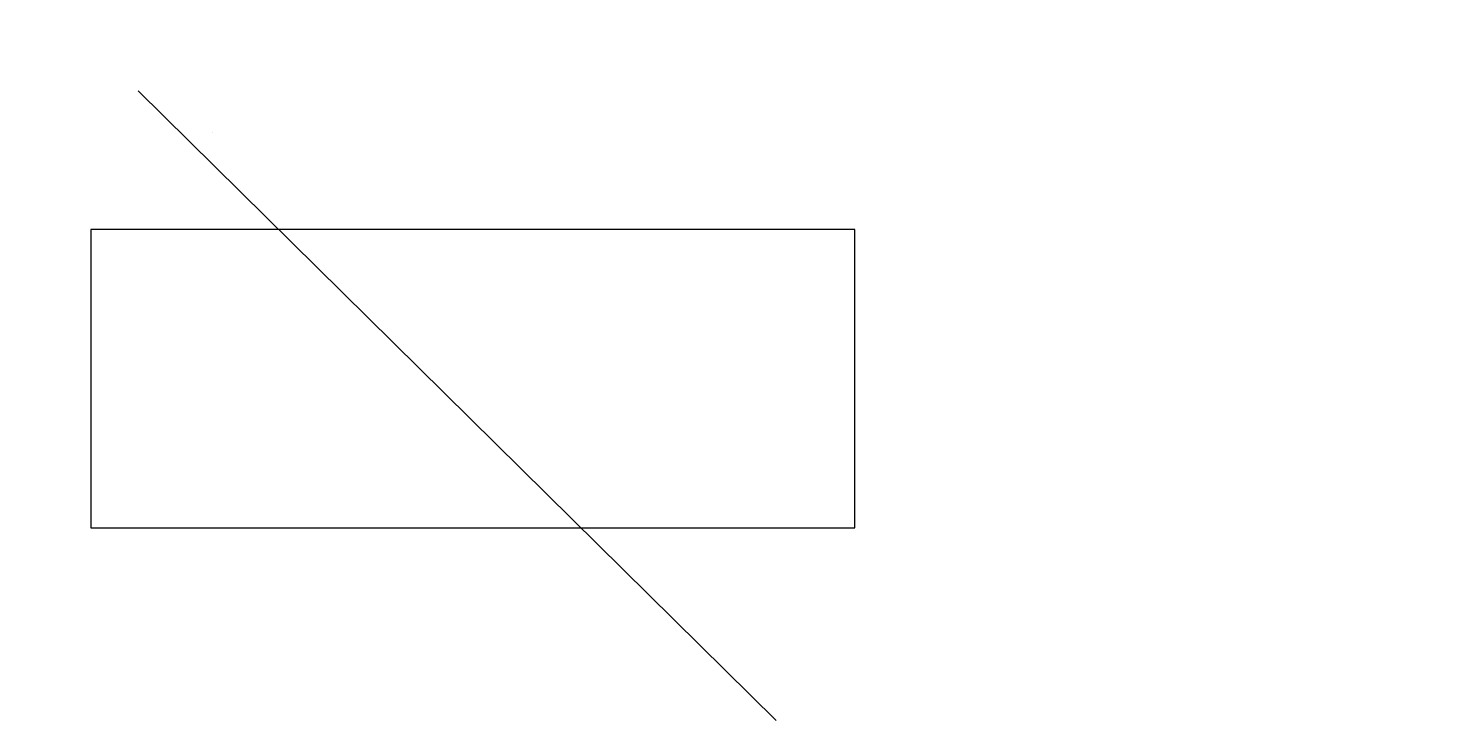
# Model space of a CAD drawing. Extents: x 118 to 2874, y 10 to 1346.
import ezdxf

# ---------------------------------------------------------------- set-up
doc = ezdxf.new("R2010")
doc.units = 0

msp = doc.modelspace()

# ---------------------------------------------------------------- linework, layer by layer
at = {"layer": 'Layer 0'}
for p, q in [((329.999939, 1225.999756), (1561.999756, 9.999942)), ((473.999939, 1145.999756), (473.999939, 1145.999756))]:
    msp.add_line(p, q, dxfattribs=at)
at = {"layer": 'Layer 0', "color": 255}
msp.add_lwpolyline([(237.999954, 958), (237.999954, 382), (1713.999756, 382), (1713.999756, 958), (237.999954, 958)], dxfattribs=at)

doc.saveas('drawing.dxf')
